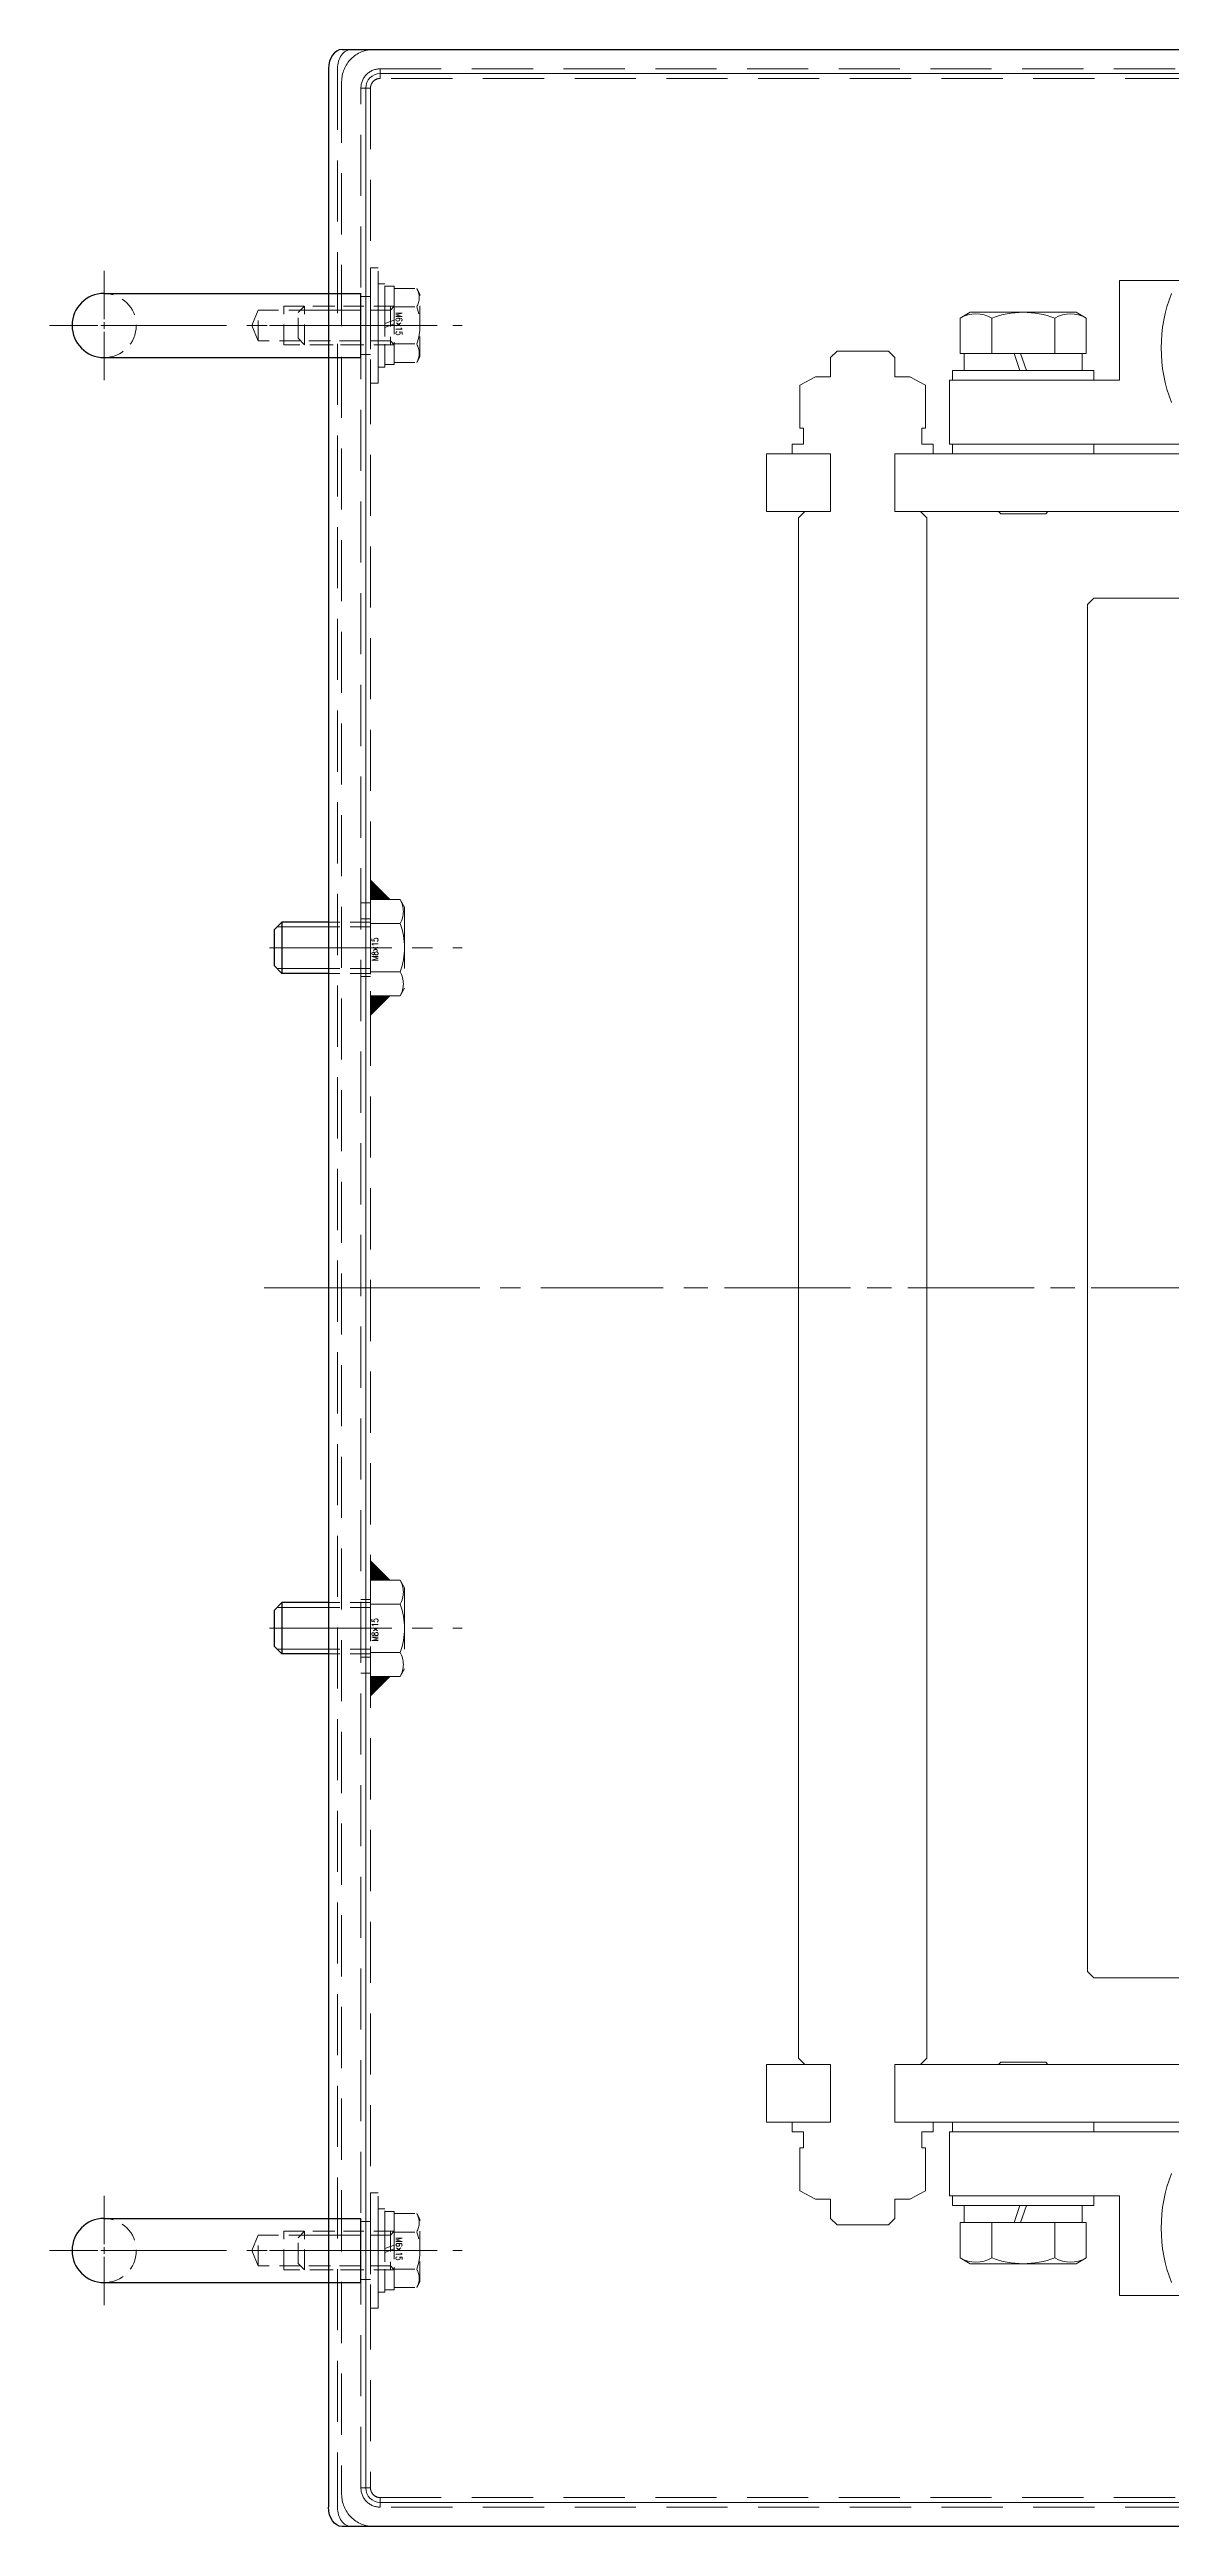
# Model space of a CAD drawing. Header units: millimetres. Extents: x 0 to 51411, y 0 to 16902.
# Drawn here: x 2973 to 3147.7, y 14897.9 to 15283.9 of the extents above; entities that cross this region are included whole.
import ezdxf

# ---------------------------------------------------------------- set-up
doc = ezdxf.new("R2010")
doc.units = ezdxf.units.MM
doc.linetypes.add('CENTER2', pattern=[28.575, 19.05, -3.175, 3.175, -3.175])
doc.linetypes.add('HIDDEN2', pattern=[4.7625, 3.175, -1.5875])
for name, color, linetype, lineweight in [('01_外形線', 7, 'Continuous', 25), ('02_細線', 5, 'Continuous', 13), ('03_かくれ線', 6, 'HIDDEN2', 13), ('04_中心線', 1, 'CENTER2', 9)]:
    doc.layers.add(name, color=color, linetype=linetype, lineweight=lineweight)
doc.layers.add('10_補助線', color=8, linetype='Continuous', lineweight=13, plot=False)
doc.styles.add('寸法用', font='simplex.shx', dxfattribs={"width": 0.8, "bigfont": '@extfont2.shx'})

# ---------------------------------------------------------------- blocks, each defined once
blk = doc.blocks.new('*U1860')
at = {"layer": '04_中心線', "color": 0, "linetype": 'CENTER2', "transparency": 16777216}
for p, q in [((0, 1), (0, 8.5)), ((-8.5, 0), (-1, 0)), ((0, -8.5), (0, -1)), ((1, 0), (8.5, 0))]:
    blk.add_line(p, q, dxfattribs=at)
at = {"layer": '04_中心線', "color": 0, "linetype": 'Continuous', "transparency": 16777216}
for p, q in [((0, -0.5), (0, 0.5)), ((-0.5, 0), (0.5, 0))]:
    blk.add_line(p, q, dxfattribs=at)
blk = doc.blocks.new('*U1861')
at = {"layer": '04_中心線', "color": 0, "linetype": 'CENTER2', "transparency": 16777216}
for p, q in [((0, 1), (0, 8.5)), ((-8.5, 0), (-1, 0)), ((0, -8.5), (0, -1)), ((1, 0), (8.5, 0))]:
    blk.add_line(p, q, dxfattribs=at)
at = {"layer": '04_中心線', "color": 0, "linetype": 'Continuous', "transparency": 16777216}
for p, q in [((0, -0.5), (0, 0.5)), ((-0.5, 0), (0.5, 0))]:
    blk.add_line(p, q, dxfattribs=at)

msp = doc.modelspace()

# ---------------------------------------------------------------- hatches: boundary and pattern name
at = {"layer": '03_かくれ線'}
h = msp.add_hatch(color=4, dxfattribs=at)
h.dxf.hatch_style = 1
h.paths.add_polyline_path([(3025.967, 15151.449), (3022.967, 15154.449), (3022.967, 15151.449)])
h = msp.add_hatch(color=4, dxfattribs=at)
h.dxf.hatch_style = 1
h.paths.add_polyline_path([(3025.967, 15136.437), (3022.967, 15136.437), (3022.967, 15133.437)])
h = msp.add_hatch(color=4, dxfattribs=at)
h.dxf.hatch_style = 1
h.paths.add_polyline_path([(3022.967, 15048.383), (3022.967, 15045.383), (3025.967, 15045.383)])
h = msp.add_hatch(color=4, dxfattribs=at)
h.dxf.hatch_style = 1
h.paths.add_polyline_path([(3025.967, 15030.371), (3022.967, 15030.371), (3022.967, 15027.371)])

# ---------------------------------------------------------------- linework, layer by layer
at = {"layer": '01_外形線', "color": 4}
for p, q in [((2981.467, 15245.91), (3021.467, 15245.91)), ((3021.467, 15235.91), (3021.467, 15245.91)), ((2981.467, 15235.91), (3021.467, 15235.91)), ((3009.167, 15147.943), (3007.967, 15146.743)), ((3007.967, 15146.743), (3007.967, 15141.143)), ((3009.167, 15147.943), (3009.167, 15139.943)), ((3016.407, 15147.943), (3009.167, 15147.943)), ((3009.167, 15139.943), (3007.967, 15141.143)), ((3016.407, 15139.943), (3009.167, 15139.943)), ((3009.167, 15041.877), (3007.967, 15040.677)), ((3007.967, 15040.677), (3007.967, 15035.077)), ((3009.167, 15041.877), (3009.167, 15033.877)), ((3016.407, 15041.877), (3009.167, 15041.877)), ((3009.167, 15033.877), (3007.967, 15035.077)), ((3016.407, 15033.877), (3009.167, 15033.877)), ((2981.467, 14945.91), (3021.467, 14945.91)), ((3021.467, 14935.91), (3021.467, 14945.91)), ((2981.467, 14935.91), (3021.467, 14935.91))]:
    msp.add_line(p, q, dxfattribs=at)
msp.add_lwpolyline([(3018.527, 15283.91), (3318.467, 15283.91, -0.4142136), (3321.467, 15280.91), (3321.467, 15243.91, 0.4142136), (3324.467, 15240.91), (3391.467, 15240.91, -0.4142136), (3401.467, 15230.91), (3401.467, 14950.91, -0.4142136), (3391.467, 14940.91), (3324.467, 14940.91, 0.4142136), (3321.467, 14937.91), (3321.467, 14900.91, -0.4142136), (3318.467, 14897.91), (3018.527, 14897.91)], format="xyb", dxfattribs=at)
msp.add_lwpolyline([(3016.407, 15280.91), (3016.407, 14900.91)], dxfattribs=at)
for centre in [(2981.467, 15240.91), (2981.467, 14940.91)]:
    msp.add_arc(centre, 5, 90, 270, dxfattribs=at)
msp.add_ellipse((3018.527, 15280.91), major_axis=(0, 3), ratio=0.7066667, start_param=0, end_param=1.5707963, dxfattribs=at)
at = {"layer": '01_外形線', "color": 4, "extrusion": (0, 0, -1)}
msp.add_ellipse((3018.527, 14900.91), major_axis=(0, -3), ratio=0.7066667, start_param=0, end_param=1.5707963, dxfattribs=at)
at = {"layer": '02_細線', "color": 4}
for p, q in [((3016.407, 15147.193), (3008.417, 15147.193)), ((3016.407, 15140.693), (3008.417, 15140.693)), ((3016.407, 15041.127), (3008.417, 15041.127)), ((3016.407, 15034.627), (3008.417, 15034.627))]:
    msp.add_line(p, q, dxfattribs=at)
at = {"layer": '03_かくれ線', "color": 4, "ltscale": 3}
for p, q in [((3017.817, 15280.91), (3017.817, 14900.91)), ((3021.467, 15245.41), (3022.967, 15245.41)), ((3021.467, 15236.41), (3022.967, 15236.41)), ((3022.967, 15150.91), (3021.467, 15150.91)), ((3022.967, 15151.449), (3027.571, 15151.449)), ((3022.967, 15151.449), (3022.967, 15136.437)), ((3027.571, 15151.449), (3028.267, 15150.243)), ((3021.467, 15148.443), (3022.967, 15148.443)), ((3022.967, 15147.696), (3027.571, 15147.696)), ((3028.267, 15150.243), (3028.267, 15137.643)), ((3021.467, 15139.443), (3022.967, 15139.443)), ((3022.967, 15140.19), (3027.571, 15140.19)), ((3022.967, 15136.437), (3027.571, 15136.437)), ((3027.571, 15136.437), (3028.267, 15137.643)), ((3022.967, 15045.383), (3027.571, 15045.383)), ((3022.967, 15045.383), (3022.967, 15030.371)), ((3027.571, 15045.383), (3028.267, 15044.177)), ((3028.267, 15044.177), (3028.267, 15031.577)), ((3021.467, 15042.377), (3022.967, 15042.377)), ((3022.967, 15041.63), (3027.571, 15041.63)), ((3021.467, 15033.377), (3022.967, 15033.377)), ((3022.967, 15030.91), (3021.467, 15030.91)), ((3022.967, 15034.124), (3027.571, 15034.124)), ((3027.571, 15030.371), (3028.267, 15031.577)), ((3022.967, 15030.371), (3027.571, 15030.371)), ((3021.467, 14945.41), (3022.967, 14945.41)), ((3021.467, 14936.41), (3022.967, 14936.41))]:
    msp.add_line(p, q, dxfattribs=at)
at = {"layer": '03_かくれ線', "color": 4}
for p, q in [((3022.967, 15147.943), (3016.407, 15147.943)), ((3022.967, 15147.193), (3016.407, 15147.193)), ((3022.967, 15140.693), (3016.407, 15140.693)), ((3022.967, 15139.943), (3016.407, 15139.943)), ((3022.967, 15041.877), (3016.407, 15041.877)), ((3022.967, 15041.127), (3016.407, 15041.127)), ((3022.967, 15034.627), (3016.407, 15034.627)), ((3022.967, 15033.877), (3016.407, 15033.877))]:
    msp.add_line(p, q, dxfattribs=at)
at = {"layer": '03_かくれ線', "color": 4, "ltscale": 3}
for points in [[(3023.467, 14897.91), (3318.467, 14897.91, 0.4142136), (3321.467, 14900.91), (3321.467, 15280.91, 0.4142136), (3318.467, 15283.91), (3023.467, 15283.91, 0.4142136), (3018.467, 15278.91), (3018.467, 14902.91, 0.4142136)], [(3021.467, 15277.91, -0.4142136), (3024.467, 15280.91), (3321.467, 15280.91), (3321.467, 15279.41), (3024.467, 15279.41, 0.4142136), (3022.967, 15277.91), (3022.967, 14903.91, 0.4142136), (3024.467, 14902.41), (3321.467, 14902.41), (3321.467, 14900.91), (3024.467, 14900.91, -0.4142136), (3021.467, 14903.91)]]:
    msp.add_lwpolyline(points, format="xyb", close=True, dxfattribs=at)
at = {"layer": '03_かくれ線', "color": 4}
for points in [[(3024.167, 15231.91), (3024.167, 15249.91), (3022.967, 15249.91), (3022.967, 15231.91)], [(3024.167, 15247.41), (3024.167, 15234.41), (3025.167, 15234.41), (3025.167, 15247.41)], [(3024.167, 14931.91), (3024.167, 14949.91), (3022.967, 14949.91), (3022.967, 14931.91)], [(3024.167, 14947.41), (3024.167, 14934.41), (3025.167, 14934.41), (3025.167, 14947.41)]]:
    msp.add_lwpolyline(points, close=True, dxfattribs=at)
for points in [[(3025.167, 15241.21), (3025.167, 15247.01)], [(3026.667, 15247.01), (3025.167, 15247.01)], [(3026.667, 15241.756), (3026.667, 15247.01)], [(3005.467, 15238.51), (3004.473, 15240.91), (3005.467, 15243.31)], [(3021.467, 15238.51), (3005.467, 15238.51), (3005.467, 15243.31), (3021.467, 15243.31)], [(3021.467, 15237.91), (3009.467, 15237.91), (3009.467, 15243.91), (3021.467, 15243.91)], [(3012.667, 15243.91), (3011.667, 15242.91)], [(3026.067, 15243.31), (3012.067, 15243.31)], [(3012.667, 15237.91), (3012.667, 15243.91)], [(3026.667, 15243.91), (3012.667, 15243.91)], [(3026.067, 15243.91), (3026.067, 15237.91)], [(3026.067, 15243.31), (3026.667, 15243.91)], [(3026.667, 15235.136), (3026.667, 15246.683)], [(3026.667, 15246.683), (3030.163, 15246.683)], [(3026.667, 15235.136), (3026.667, 15246.683)], [(3026.667, 15243.797), (3030.163, 15243.797)], [(3030.163, 15246.683), (3030.667, 15245.81)], [(3030.667, 15236.01), (3030.667, 15245.81)], [(3011.667, 15238.91), (3011.667, 15242.91)], [(3025.167, 15241.21), (3026.667, 15241.756)], [(3025.167, 15240.61), (3026.667, 15241.156)], [(3025.167, 15234.81), (3025.167, 15240.61)], [(3026.667, 15234.81), (3026.667, 15241.156)], [(3012.667, 15237.91), (3011.667, 15238.91)], [(3026.067, 15238.51), (3012.067, 15238.51)], [(3026.667, 15237.91), (3012.667, 15237.91)], [(3026.067, 15238.51), (3026.667, 15237.91)], [(3026.667, 15238.023), (3030.163, 15238.023)], [(3030.163, 15235.136), (3030.667, 15236.01)], [(3025.167, 15234.81), (3026.667, 15234.81)], [(3026.667, 15235.136), (3030.163, 15235.136)], [(3025.167, 14941.21), (3025.167, 14947.01)], [(3026.667, 14947.01), (3025.167, 14947.01)], [(3026.667, 14941.756), (3026.667, 14947.01)], [(3026.667, 14935.136), (3026.667, 14946.683)], [(3026.667, 14946.683), (3030.163, 14946.683)], [(3026.667, 14935.136), (3026.667, 14946.683)], [(3030.163, 14946.683), (3030.667, 14945.81)], [(3005.467, 14938.51), (3004.473, 14940.91), (3005.467, 14943.31)], [(3021.467, 14938.51), (3005.467, 14938.51), (3005.467, 14943.31), (3021.467, 14943.31)], [(3021.467, 14937.91), (3009.467, 14937.91), (3009.467, 14943.91), (3021.467, 14943.91)], [(3012.667, 14943.91), (3011.667, 14942.91)], [(3011.667, 14938.91), (3011.667, 14942.91)], [(3026.067, 14943.31), (3012.067, 14943.31)], [(3012.667, 14937.91), (3012.667, 14943.91)], [(3026.667, 14943.91), (3012.667, 14943.91)], [(3026.067, 14943.91), (3026.067, 14937.91)], [(3026.067, 14943.31), (3026.667, 14943.91)], [(3026.667, 14943.797), (3030.163, 14943.797)], [(3030.667, 14936.01), (3030.667, 14945.81)], [(3012.667, 14937.91), (3011.667, 14938.91)], [(3026.067, 14938.51), (3012.067, 14938.51)], [(3025.167, 14941.21), (3026.667, 14941.756)], [(3025.167, 14940.61), (3026.667, 14941.156)], [(3025.167, 14934.81), (3025.167, 14940.61)], [(3026.067, 14938.51), (3026.667, 14937.91)], [(3026.667, 14934.81), (3026.667, 14941.156)], [(3026.667, 14937.91), (3012.667, 14937.91)], [(3025.167, 14934.81), (3026.667, 14934.81)], [(3026.667, 14938.023), (3030.163, 14938.023)], [(3026.667, 14935.136), (3030.163, 14935.136)], [(3030.163, 14935.136), (3030.667, 14936.01)]]:
    msp.add_lwpolyline(points, dxfattribs=at)
for points in [[(3030.163, 15243.797, 0.2679491), (3030.163, 15246.683)], [(3030.163, 15238.023, 0.1747), (3030.163, 15243.797)], [(3030.163, 15235.136, 0.2679491), (3030.163, 15238.023)], [(3030.163, 14943.797, 0.2679491), (3030.163, 14946.683)], [(3030.163, 14938.023, 0.1747), (3030.163, 14943.797)], [(3030.163, 14935.136, 0.2679491), (3030.163, 14938.023)]]:
    msp.add_lwpolyline(points, format="xyb", dxfattribs=at)
at = {"layer": '03_かくれ線', "color": 4, "ltscale": 3}
for points in [[(3025.967, 15151.449), (3022.967, 15151.449), (3022.967, 15154.449), (3025.967, 15151.449)], [(3025.967, 15136.437), (3022.967, 15136.437), (3022.967, 15133.437), (3025.967, 15136.437)], [(3025.967, 15045.383), (3022.967, 15045.383), (3022.967, 15048.383), (3025.967, 15045.383)], [(3025.967, 15030.371), (3022.967, 15030.371), (3022.967, 15027.371), (3025.967, 15030.371)]]:
    msp.add_lwpolyline(points, dxfattribs=at)
at = {"layer": '03_かくれ線', "color": 4}
for centre in [(2981.467, 15240.91), (2981.467, 14940.91)]:
    msp.add_arc(centre, 5, 270, 90, dxfattribs=at)
at = {"layer": '03_かくれ線', "color": 4, "ltscale": 3}
for centre, radius, start, end in [((3024.321, 15149.572), 3.753, 330.00001, 29.99999), ((3017.802, 15143.943), 10.465, 338.98558, 21.01442), ((3024.321, 15138.314), 3.753, 330.00001, 29.99999), ((3024.321, 15043.506), 3.753, 330.00001, 29.99999), ((3017.802, 15037.877), 10.465, 338.98558, 21.01442), ((3024.321, 15032.248), 3.753, 330.00001, 29.99999)]:
    msp.add_arc(centre, radius, start, end, dxfattribs=at)
msp.add_ellipse((3019.937, 15280.91), major_axis=(0, 3), ratio=0.7066667, start_param=0, end_param=1.5707963, dxfattribs=at)
at = {"layer": '03_かくれ線', "color": 4, "ltscale": 3, "extrusion": (0, 0, -1)}
msp.add_ellipse((3019.937, 14900.91), major_axis=(0, -3), ratio=0.7066667, start_param=0, end_param=1.5707963, dxfattribs=at)
at = {"layer": '04_中心線', "color": 4}
for p, q in [((2981.467, 15240.91), (3024.467, 15240.91)), ((3007.217, 15240.91), (3037.217, 15240.91)), ((3007.217, 15143.943), (3037.217, 15143.943)), ((3411.467, 15090.91), (3006.407, 15090.91)), ((3007.217, 15090.91), (3037.217, 15090.91)), ((3007.217, 15037.877), (3037.217, 15037.877)), ((2981.467, 14940.91), (3024.467, 14940.91)), ((3007.217, 14940.91), (3037.217, 14940.91))]:
    msp.add_line(p, q, dxfattribs=at)
for points in [[(3033.367, 15240.91), (3014.367, 15240.91)], [(3033.367, 14940.91), (3014.367, 14940.91)]]:
    msp.add_lwpolyline(points, dxfattribs=at)
at = {"layer": '10_補助線', "color": 4}
for p, q in [((3022.967, 15277.91), (3021.467, 15277.91)), ((3022.217, 15277.91), (3022.217, 14903.91)), ((3024.467, 15280.91), (3024.467, 15279.41)), ((3321.467, 15280.16), (3024.467, 15280.16)), ((3022.967, 14903.91), (3021.467, 14903.91)), ((3024.467, 14902.41), (3024.467, 14900.91)), ((3321.467, 14901.66), (3024.467, 14901.66))]:
    msp.add_line(p, q, dxfattribs=at)
at = {"layer": '10_補助線'}
for p, q in [((3139.63, 15232.41), (3139.63, 15247.91)), ((3139.63, 15247.91), (3155.13, 15247.91)), ((3139.63, 15232.41), (3113.13, 15232.41)), ((3113.13, 15222.41), (3113.13, 15232.41)), ((3119.178, 15222.41), (3113.13, 15222.41)), ((3119.178, 15222.41), (3156.912, 15222.41)), ((3119.178, 14959.41), (3113.13, 14959.41)), ((3113.13, 14959.41), (3113.13, 14949.41)), ((3119.178, 14959.41), (3156.912, 14959.41)), ((3139.63, 14949.41), (3113.13, 14949.41)), ((3139.63, 14949.41), (3139.63, 14933.91)), ((3139.63, 14933.91), (3155.13, 14933.91))]:
    msp.add_line(p, q, dxfattribs=at)
at = {"layer": '10_補助線', "linetype": 'CENTER2'}
msp.add_line((3326.343, 15090.91), (3072.591, 15090.91), dxfattribs=at)
at = {"layer": '10_補助線'}
for points in [[(3204.63, 15090.91), (3204.63, 15197.41), (3203.63, 15198.41), (3184.63, 15198.41), (3184.63, 15223.41), (3183.63, 15224.41), (3179.63, 15224.41), (3179.63, 15259.41), (3178.63, 15260.41), (3160.63, 15260.41), (3159.63, 15259.41), (3159.63, 15224.41), (3155.63, 15224.41), (3154.63, 15223.41), (3154.63, 15198.41), (3135.63, 15198.41), (3134.63, 15197.41), (3134.63, 15090.91)], [(3114.815, 15242.057), (3116.38, 15242.96)], [(3114.815, 15236.56), (3114.815, 15242.057)], [(3132.88, 15242.96), (3116.38, 15242.96)], [(3119.722, 15236.56), (3119.722, 15242.057)], [(3129.537, 15236.56), (3129.537, 15242.057)], [(3134.444, 15242.057), (3132.88, 15242.96)], [(3134.444, 15236.56), (3134.444, 15242.057)], [(3109.63, 15090.91), (3109.63, 15210.91), (3108.63, 15211.91), (3104.63, 15211.91), (3104.63, 15220.91), (3110.63, 15220.91), (3110.63, 15222.41), (3108.83, 15222.41), (3108.83, 15224.91), (3109.43, 15224.91), (3109.43, 15231.597), (3106.98, 15232.91), (3104.63, 15232.91), (3104.63, 15235.91), (3103.63, 15236.91), (3095.63, 15236.91), (3094.63, 15235.91), (3094.63, 15232.91), (3092.28, 15232.91), (3089.83, 15231.597), (3089.83, 15224.91), (3090.43, 15224.91), (3090.43, 15222.41), (3088.63, 15222.41), (3088.63, 15220.91), (3094.63, 15220.91), (3094.63, 15211.91), (3090.63, 15211.91), (3089.63, 15210.91), (3089.63, 15090.91)], [(3114.815, 15236.56), (3134.444, 15236.56)], [(3134.444, 15236.56), (3114.815, 15236.56)], [(3123.22, 15236.56), (3115.43, 15236.56)], [(3115.43, 15236.56), (3115.43, 15233.91)], [(3124.13, 15233.91), (3123.22, 15236.56)], [(3133.83, 15236.56), (3124.22, 15236.56)], [(3125.13, 15233.91), (3124.22, 15236.56)], [(3133.83, 15233.91), (3133.83, 15236.56)], [(3124.13, 15233.91), (3115.43, 15233.91)], [(3133.83, 15233.91), (3125.13, 15233.91)], [(3094.63, 15211.91), (3084.63, 15211.91), (3084.63, 15220.91), (3088.63, 15220.91)], [(3110.63, 15220.91), (3152.13, 15220.91), (3152.13, 15211.91), (3104.63, 15211.91)], [(3120.78, 15211.91), (3121.13, 15211.56)], [(3128.13, 15211.56), (3121.13, 15211.56)], [(3128.48, 15211.91), (3128.13, 15211.56)], [(3109.63, 15090.91), (3109.63, 14970.91), (3108.63, 14969.91), (3104.63, 14969.91), (3104.63, 14960.91), (3110.63, 14960.91), (3110.63, 14959.41), (3108.83, 14959.41), (3108.83, 14956.91), (3109.43, 14956.91), (3109.43, 14950.223), (3106.98, 14948.91), (3104.63, 14948.91), (3104.63, 14945.91), (3103.63, 14944.91), (3095.63, 14944.91), (3094.63, 14945.91), (3094.63, 14948.91), (3092.28, 14948.91), (3089.83, 14950.223), (3089.83, 14956.91), (3090.43, 14956.91), (3090.43, 14959.41), (3088.63, 14959.41), (3088.63, 14960.91), (3094.63, 14960.91), (3094.63, 14969.91), (3090.63, 14969.91), (3089.63, 14970.91), (3089.63, 15090.91)], [(3204.63, 15090.91), (3204.63, 14984.41), (3203.63, 14983.41), (3184.63, 14983.41), (3184.63, 14958.41), (3183.63, 14957.41), (3179.63, 14957.41), (3179.63, 14922.41), (3178.63, 14921.41), (3160.63, 14921.41), (3159.63, 14922.41), (3159.63, 14957.41), (3155.63, 14957.41), (3154.63, 14958.41), (3154.63, 14983.41), (3135.63, 14983.41), (3134.63, 14984.41), (3134.63, 15090.91)], [(3094.63, 14969.91), (3084.63, 14969.91), (3084.63, 14960.91), (3088.63, 14960.91)], [(3110.63, 14960.91), (3152.13, 14960.91), (3152.13, 14969.91), (3104.63, 14969.91)], [(3120.78, 14969.91), (3121.13, 14970.26)], [(3128.13, 14970.26), (3121.13, 14970.26)], [(3128.48, 14969.91), (3128.13, 14970.26)], [(3124.13, 14947.91), (3115.43, 14947.91)], [(3115.43, 14945.26), (3115.43, 14947.91)], [(3124.13, 14947.91), (3123.22, 14945.26)], [(3125.13, 14947.91), (3124.22, 14945.26)], [(3133.83, 14947.91), (3125.13, 14947.91)], [(3133.83, 14947.91), (3133.83, 14945.26)], [(3114.815, 14945.26), (3114.815, 14939.764)], [(3114.815, 14945.26), (3134.444, 14945.26)], [(3134.444, 14945.26), (3114.815, 14945.26)], [(3123.22, 14945.26), (3115.43, 14945.26)], [(3119.722, 14945.26), (3119.722, 14939.764)], [(3133.83, 14945.26), (3124.22, 14945.26)], [(3129.537, 14945.26), (3129.537, 14939.764)], [(3134.444, 14945.26), (3134.444, 14939.764)], [(3114.815, 14939.764), (3116.38, 14938.86)], [(3132.88, 14938.86), (3116.38, 14938.86)], [(3134.444, 14939.764), (3132.88, 14938.86)]]:
    msp.add_lwpolyline(points, dxfattribs=at)
for points in [[(3119.722, 15242.057, 0.2679491), (3114.815, 15242.057)], [(3129.537, 15242.057, 0.1841118), (3119.722, 15242.057)], [(3134.444, 15242.057, 0.2679491), (3129.537, 15242.057)], [(3119.722, 14939.764, -0.2679491), (3114.815, 14939.764)], [(3129.537, 14939.764, -0.1841118), (3119.722, 14939.764)], [(3134.444, 14939.764, -0.2679491), (3129.537, 14939.764)]]:
    msp.add_lwpolyline(points, format="xyb", dxfattribs=at)
for points in [[(3113.63, 15232.41), (3135.63, 15232.41), (3135.63, 15233.91), (3113.63, 15233.91)], [(3135.63, 15222.41), (3113.63, 15222.41), (3113.63, 15220.91), (3135.63, 15220.91)], [(3135.63, 14959.41), (3113.63, 14959.41), (3113.63, 14960.91), (3135.63, 14960.91)], [(3113.63, 14949.41), (3135.63, 14949.41), (3135.63, 14947.91), (3113.63, 14947.91)]]:
    msp.add_lwpolyline(points, close=True, dxfattribs=at)
at = {"layer": '10_補助線', "color": 4}
for centre, start, end in [((3024.467, 15277.91), 90, 180), ((3024.467, 14903.91), 180, 270)]:
    msp.add_arc(centre, 2.25, start, end, dxfattribs=at)
at = {"layer": '10_補助線'}
for centre in [(3169.63, 15237.41), (3169.63, 14944.41)]:
    msp.add_arc(centre, 23.5, 158.79523, 201.20477, dxfattribs=at)

# ---------------------------------------------------------------- block references
at = {"layer": '04_中心線', "color": 4, "linetype": 'CENTER2', "rotation": 89.99999999999999}
for name, p in [('*U1861', (2981.467, 15240.91)), ('*U1860', (2981.467, 14940.91))]:
    msp.add_blockref(name, p, dxfattribs=at)

# ---------------------------------------------------------------- texts
at = {"layer": '03_かくれ線', "color": 4, "style": '寸法用', "width": 0.8}
for p in [(3026.901, 15242.985), (3026.901, 14942.985)]:
    msp.add_text('M6×15', height=1, rotation=270, dxfattribs=at).set_placement(p)
at = {"layer": '10_補助線', "color": 4, "ltscale": 3, "style": '寸法用', "width": 0.8}
for p in [(3024.167, 15141.88), (3024.167, 15035.814)]:
    msp.add_text('M8×15', height=1, rotation=90, dxfattribs=at).set_placement(p)

doc.saveas('drawing.dxf')
